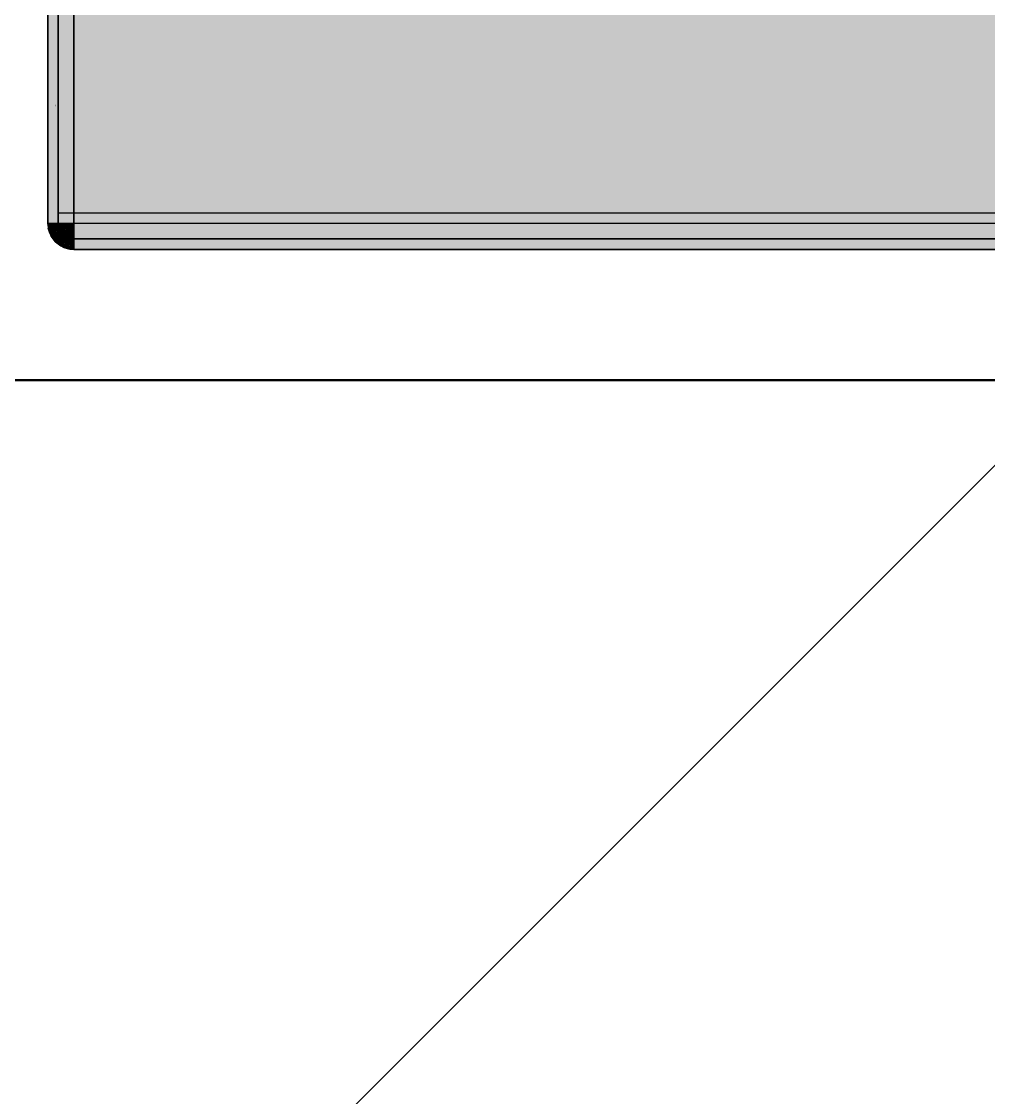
# Model space of a CAD drawing. Extents: x 0 to 756, y -25 to 420.
# Drawn here: x 324.379 to 328.075, y 293.791 to 297.904 of the extents above; entities that cross this region are included whole.
import ezdxf

# ---------------------------------------------------------------- set-up
doc = ezdxf.new("R2010")
doc.units = 0
doc.layers.get('0').update_dxf_attribs({"lineweight": 25})
for name, color, linetype, lineweight in [('0-Shading', 7, 'Continuous', 25), ('A_Innenwand', 7, 'Continuous', 25), ('WAND_HOLZ_NICHT_TRAGEND', 7, 'Continuous', 13)]:
    doc.layers.add(name, color=color, linetype=linetype, lineweight=lineweight)
doc.layers.add('L_Schalldaempfer', color=7, linetype='Continuous', lineweight=35, true_color=0xababab)

# ---------------------------------------------------------------- blocks, each defined once
blk = doc.blocks.new('Shading-A0T78ONBOY', base_point=(329.6628, 313.8124))
at = {"layer": '0-Shading', "color": 7, "true_color": 0xffffff}
for points in [[(324.5194, 297.0729), (324.6188, 313.693), (324.5194, 313.693)], [(324.5194, 297.0729), (329.6187, 297.0729), (324.6015, 310.8053)], [(329.6187, 297.0729), (324.6015, 310.8053), (329.6548, 310.8053)], [(324.5794, 297.1329), (329.6241, 297.1329), (329.1324, 310.738)], [(324.5794, 297.1329), (325.9962, 301.3666), (324.5794, 301.3666)], [(324.5194, 297.1729), (324.5385, 300.3409), (324.5194, 300.3409)], [(324.5194, 297.1729), (328.6844, 297.1729), (324.5352, 299.7942)], [(328.6844, 297.1729), (324.5352, 299.7942), (328.6913, 299.7942)], [(324.5794, 297.033), (328.6852, 299.4678), (324.5794, 299.4678)], [(324.5794, 297.033), (328.6788, 297.033), (328.6852, 299.4678)]]:
    blk.add_solid(points, dxfattribs=at)
at = {"layer": '0-Shading', "color": 254, "true_color": 0xe2e2e2}
for points in [[(324.5091, 297.5864), (324.5087, 297.5864), (324.5235, 313.3787)], [(324.5087, 297.5864), (324.5235, 313.3787), (324.5087, 313.3787)], [(324.5238, 297.0622), (324.5087, 297.0622), (324.5208, 300.3499)], [(324.5087, 297.0622), (324.5208, 300.3499), (324.5087, 300.3499)], [(324.5238, 297.0498), (324.5238, 300.3529), (324.5208, 300.3529)], [(324.5091, 297.5801), (324.5091, 297.5864), (324.5087, 297.5864)], [(324.5091, 297.5801), (324.5087, 297.5801), (324.5087, 297.5864)], [(324.5087, 297.1329), (324.5091, 297.5801), (324.5087, 297.5801)], [(324.5265, 297.1258), (324.5111, 297.1258), (324.5087, 297.1329)], [(324.5142, 297.1169), (324.5265, 297.1258), (324.5111, 297.1258)], [(324.5772, 297.0678), (324.5634, 297.0678), (324.5723, 297.0801)], [(324.5238, 297.0498), (324.5238, 297.0622), (324.5087, 297.0622)], [(324.5794, 297.0622), (324.5772, 297.0678), (324.5634, 297.0678)]]:
    blk.add_solid(points, dxfattribs=at)
at = {"layer": '0-Shading', "color": 254, "true_color": 0xe4e4e4}
for points in [[(324.5292, 297.5801), (324.5091, 297.5801), (324.524, 313.3743)], [(324.5091, 297.5801), (324.524, 313.3743), (324.5235, 313.3743)], [(324.5088, 297.2882), (324.5293, 297.2882), (324.5091, 297.5801)], [(324.5293, 297.2882), (324.5292, 297.5801), (324.5091, 297.5801)], [(324.5087, 297.1329), (324.5294, 297.1329), (324.5088, 297.2882)], [(324.5294, 297.1329), (324.5088, 297.2882), (324.5293, 297.2882)], [(324.5265, 297.1258), (324.5294, 297.1329), (324.5087, 297.1329)], [(328.6863, 297.1199), (328.686, 297.123), (324.5194, 297.123)], [(324.5194, 297.1199), (328.6863, 297.1199), (324.5194, 297.123)], [(324.5194, 297.1022), (328.6881, 297.1022), (324.5194, 297.1199)], [(328.6881, 297.1022), (324.5194, 297.1199), (328.6863, 297.1199)], [(324.5794, 297.0801), (324.5723, 297.0801), (324.5794, 297.0829)], [(324.5794, 297.0622), (324.5794, 297.0801), (324.5723, 297.0801)], [(324.7357, 297.0828), (324.7341, 297.0829), (324.5794, 297.0829)], [(324.5794, 297.0828), (324.7357, 297.0828), (324.5794, 297.0829)], [(324.5794, 297.0622), (325.0329, 297.0622), (324.5794, 297.0828)], [(325.0329, 297.0622), (324.5794, 297.0828), (324.7357, 297.0828)], [(324.7357, 297.0828), (329.6222, 297.0829), (324.7341, 297.0829)], [(329.6222, 297.0828), (324.7357, 297.0828), (329.6222, 297.0829)], [(329.6218, 297.0793), (329.6222, 297.0828), (324.7357, 297.0828)], [(324.7872, 297.0793), (329.6218, 297.0793), (324.7357, 297.0828)], [(325.0329, 297.0622), (329.6201, 297.0622), (324.7872, 297.0793)], [(329.6201, 297.0622), (324.7872, 297.0793), (329.6218, 297.0793)]]:
    blk.add_solid(points, dxfattribs=at)
at = {"layer": '0-Shading', "color": 7, "true_color": 0xefefef}
for points in [[(324.5293, 297.2882), (324.5407, 313.2339), (324.524, 313.2339)], [(324.5295, 297.2882), (324.5293, 297.2882), (324.5407, 313.2339)], [(324.5411, 297.0498), (324.5238, 297.0498), (324.5377, 300.3537)], [(324.5238, 297.0498), (324.5377, 300.3537), (324.5238, 300.3537)], [(324.5411, 297.0406), (324.5411, 300.3553), (324.5377, 300.3553)], [(324.5295, 297.2867), (324.5295, 297.2882), (324.5293, 297.2882)], [(324.5295, 297.2867), (324.5293, 297.2867), (324.5293, 297.2882)], [(324.5294, 297.1329), (324.5295, 297.2867), (324.5293, 297.2867)], [(324.5411, 297.0406), (324.5411, 297.0498), (324.5238, 297.0498)]]:
    blk.add_solid(points, dxfattribs=at)
at = {"layer": '0-Shading', "color": 7, "true_color": 0xf5f5f5}
for points in [[(324.5534, 297.2867), (324.5295, 297.2867), (324.5415, 313.2274)], [(324.5295, 297.2867), (324.5415, 313.2274), (324.5407, 313.2274)], [(324.5294, 297.1329), (324.5535, 297.1329), (324.5295, 297.2867)], [(324.5535, 297.1329), (324.5534, 297.2867), (324.5295, 297.2867)], [(324.5194, 297.1435), (328.685, 297.1435), (324.5194, 297.1471)], [(328.685, 297.1435), (328.6848, 297.1471), (324.5194, 297.1471)], [(324.5194, 297.123), (328.686, 297.123), (324.5194, 297.1435)], [(328.686, 297.123), (324.5194, 297.1435), (328.685, 297.1435)], [(324.5483, 297.1226), (324.5535, 297.1329), (324.5294, 297.1329)], [(324.5794, 297.1019), (324.5691, 297.1019), (324.5794, 297.1071)], [(324.5794, 297.0829), (324.5794, 297.1019), (324.5691, 297.1019)], [(324.607, 297.1028), (329.6234, 297.1028), (324.5794, 297.1071)], [(329.6234, 297.1028), (329.6236, 297.1071), (324.5794, 297.1071)], [(324.5794, 297.0829), (324.7341, 297.0829), (324.5794, 297.1071)], [(324.7341, 297.0829), (329.6222, 297.0829), (324.607, 297.1028)], [(329.6222, 297.0829), (324.607, 297.1028), (329.6234, 297.1028)]]:
    blk.add_solid(points, dxfattribs=at)
at = {"layer": '0-Shading', "color": 7, "true_color": 0xf9f9f9}
for points in [[(324.5535, 297.1329), (324.5596, 313.0776), (324.5416, 313.0776)], [(324.5599, 297.0406), (324.5411, 297.0406), (324.5562, 300.3558)], [(324.5411, 297.0406), (324.5562, 300.3558), (324.5411, 300.3558)], [(324.5599, 297.0349), (324.5599, 300.3559), (324.5562, 300.3559)], [(324.5599, 297.0349), (324.5599, 297.0406), (324.5411, 297.0406)]]:
    blk.add_solid(points, dxfattribs=at)
at = {"layer": '0-Shading', "color": 7, "true_color": 0xfdfdfd}
for points in [[(324.5535, 297.1329), (324.5794, 297.1329), (324.5596, 313.0689)], [(324.5794, 297.1329), (324.5596, 313.0689), (324.5607, 313.0689)], [(324.5696, 297.0349), (324.5599, 297.0349), (324.5677, 300.3555)], [(324.5599, 297.0349), (324.5677, 300.3555), (324.5599, 300.3555)], [(324.5194, 297.1691), (328.6845, 297.1691), (324.5194, 297.1729)], [(328.6845, 297.1691), (328.6844, 297.1729), (324.5194, 297.1729)], [(324.5194, 297.1471), (328.6848, 297.1471), (324.5194, 297.1691)], [(328.6848, 297.1471), (324.5194, 297.1691), (328.6845, 297.1691)], [(324.5707, 297.1242), (324.5794, 297.1329), (324.5535, 297.1329)], [(324.5794, 297.1242), (324.5707, 297.1242), (324.5794, 297.1329)], [(324.5794, 297.1071), (324.5794, 297.1242), (324.5707, 297.1242)], [(329.624, 297.1283), (329.6241, 297.1329), (324.5794, 297.1329)], [(324.5794, 297.1283), (329.624, 297.1283), (324.5794, 297.1329)], [(324.5794, 297.1071), (329.6236, 297.1071), (324.5794, 297.1283)], [(329.6236, 297.1071), (324.5794, 297.1283), (329.624, 297.1283)], [(324.5696, 297.0334), (324.5696, 297.0349), (324.5599, 297.0349)]]:
    blk.add_solid(points, dxfattribs=at)
at = {"layer": '0-Shading', "color": 7, "true_color": 0xfefefe}
for points in [[(324.5794, 297.1329), (324.5794, 312.9156), (324.5609, 312.9156)], [(324.5696, 297.0334), (324.5715, 300.3552), (324.5677, 300.3552)], [(324.5794, 297.0334), (324.5696, 297.0334), (324.5794, 300.3543)], [(324.5696, 297.0334), (324.5794, 300.3543), (324.5715, 300.3543)], [(324.5794, 297.033), (324.5794, 297.0334), (324.5696, 297.0334)]]:
    blk.add_solid(points, dxfattribs=at)
at = {"layer": '0-Shading', "color": 254, "true_color": 0xd0d0d0}
for points in [[(324.5087, 297.5949), (324.5083, 297.5949), (324.4999, 308.9247)], [(324.5087, 297.5864), (324.5087, 308.9247), (324.4999, 308.9247)], [(324.4999, 297.0774), (324.4962, 297.0774), (324.4999, 300.3444)], [(324.4962, 297.0774), (324.4999, 300.3444), (324.4962, 300.3444)], [(324.5087, 297.0729), (324.4999, 297.0729), (324.5063, 300.346)], [(324.4999, 297.0729), (324.5063, 300.346), (324.4999, 300.346)], [(324.5087, 297.0622), (324.5087, 300.3488), (324.5063, 300.3488)], [(324.5087, 297.5864), (324.5087, 297.5949), (324.5083, 297.5949)], [(324.5087, 297.5864), (324.5083, 297.5864), (324.5083, 297.5949)], [(324.5087, 297.1329), (324.5087, 297.5864), (324.5083, 297.5864)], [(324.4999, 297.0729), (324.4999, 297.0774), (324.4962, 297.0774)], [(324.5087, 297.0622), (324.5087, 297.0729), (324.4999, 297.0729)]]:
    blk.add_solid(points, dxfattribs=at)
at = {"layer": '0-Shading', "color": 254, "true_color": 0xcdcdcd}
for points in [[(324.5082, 297.8049), (324.5004, 297.8049), (324.4999, 308.9247)], [(324.4928, 297.1329), (324.5005, 297.1329), (324.493, 298.2222)], [(324.5005, 297.1329), (324.493, 298.2222), (324.5004, 298.2222)], [(324.5083, 297.5949), (324.5082, 297.8049), (324.5004, 297.8049)], [(324.5004, 297.5949), (324.5083, 297.5949), (324.5004, 297.8049)], [(324.5005, 297.1329), (324.5087, 297.1329), (324.5004, 297.5949)], [(324.5087, 297.1329), (324.5004, 297.5949), (324.5083, 297.5949)], [(328.6885, 297.0999), (328.6881, 297.1022), (324.5194, 297.1022)], [(324.5194, 297.0999), (328.6885, 297.0999), (324.5194, 297.1022)], [(324.5194, 297.0863), (328.6908, 297.0863), (324.5194, 297.0999)], [(328.6908, 297.0863), (324.5194, 297.0999), (328.6885, 297.0999)], [(325.0398, 297.062), (325.0329, 297.0622), (324.5794, 297.0622)], [(324.5846, 297.062), (325.0398, 297.062), (324.5794, 297.0622)], [(324.5794, 297.054), (324.7545, 297.054), (324.5794, 297.0622)], [(324.5794, 297.0464), (329.6173, 297.0464), (324.5794, 297.054)], [(329.6173, 297.0464), (324.5794, 297.054), (329.6187, 297.054)], [(324.7545, 297.054), (325.2514, 297.054), (324.5846, 297.062)], [(325.2514, 297.054), (324.5846, 297.062), (325.0398, 297.062)], [(325.0398, 297.062), (329.6201, 297.0622), (325.0329, 297.0622)], [(329.62, 297.062), (325.0398, 297.062), (329.6201, 297.0622)], [(329.6196, 297.0594), (329.62, 297.062), (325.0398, 297.062)], [(325.1087, 297.0594), (329.6196, 297.0594), (325.0398, 297.062)], [(325.2514, 297.054), (329.6187, 297.054), (325.1087, 297.0594)], [(329.6187, 297.054), (325.1087, 297.0594), (329.6196, 297.0594)]]:
    blk.add_solid(points, dxfattribs=at)
at = {"layer": '0-Shading', "color": 252, "true_color": 0x8b8b8b}
for points in [[(324.4813, 297.1329), (324.4794, 297.1329), (324.481, 300.3214)], [(324.4794, 297.1329), (324.481, 300.3214), (324.4795, 300.3214)], [(324.4813, 297.1134), (324.4813, 297.1329), (324.4794, 297.1329)], [(324.4942, 297.0829), (324.4928, 297.0829), (324.4901, 297.0894)], [(324.4987, 297.0756), (324.4942, 297.0829), (324.4928, 297.0829)], [(324.5316, 297.0464), (324.5294, 297.0464), (324.522, 297.0523)], [(324.5359, 297.0437), (324.5316, 297.0464), (324.5294, 297.0464)]]:
    blk.add_solid(points, dxfattribs=at)
at = {"layer": '0-Shading', "color": 252, "true_color": 0x858585}
for points in [[(324.4794, 297.1329), (324.4795, 300.3206), (324.4794, 300.3206)], [(324.4794, 297.6039), (324.4794, 297.6039), (324.4794, 298.2172)], [(324.4794, 297.6039), (324.4794, 298.2172), (324.4794, 298.2172)], [(324.4794, 297.6002), (324.4794, 297.6039), (324.4794, 297.6039)]]:
    blk.add_solid(points, dxfattribs=at)
at = {"layer": '0-Shading', "color": 252, "true_color": 0x929292}
for points in [[(324.4813, 297.1134), (324.4813, 300.3286), (324.481, 300.3286)], [(324.4828, 297.2947), (324.4827, 298.2196), (324.4826, 298.2196)], [(324.4828, 297.2936), (324.4828, 297.2936), (324.4828, 297.2947)], [(324.4828, 297.2925), (324.4828, 297.2936), (324.4828, 297.2936)]]:
    blk.add_solid(points, dxfattribs=at)
at = {"layer": '0-Shading', "color": 253, "true_color": 0xa4a4a4}
for points in [[(324.487, 297.1134), (324.4813, 297.1134), (324.4859, 300.3294)], [(324.4813, 297.1134), (324.4859, 300.3294), (324.4813, 300.3294)], [(324.487, 297.0947), (324.487, 300.3359), (324.4859, 300.3359)], [(324.4828, 297.2925), (324.4831, 298.2197), (324.4827, 298.2197)], [(324.4828, 297.2925), (324.4828, 297.2925), (324.4831, 298.2197)], [(324.4828, 297.291), (324.4828, 297.2925), (324.4828, 297.2925)], [(324.4828, 297.291), (324.4828, 297.291), (324.4828, 297.2925)], [(324.4828, 297.1329), (324.4828, 297.291), (324.4828, 297.291)], [(324.487, 297.0947), (324.487, 297.1134), (324.4813, 297.1134)], [(324.5794, 297.0363), (324.567, 297.0363), (324.5568, 297.0388)], [(324.573, 297.0349), (324.5794, 297.0363), (324.567, 297.0363)]]:
    blk.add_solid(points, dxfattribs=at)
at = {"layer": '0-Shading', "color": 9, "true_color": 0xbbbbbb}
for points in [[(324.4962, 297.0947), (324.487, 297.0947), (324.4944, 300.3375)], [(324.487, 297.0947), (324.4944, 300.3375), (324.487, 300.3375)], [(324.4962, 297.0774), (324.4962, 300.343), (324.4944, 300.343)], [(324.4928, 297.1329), (324.493, 298.222), (324.4924, 298.222)], [(324.4962, 297.0774), (324.4962, 297.0947), (324.487, 297.0947)]]:
    blk.add_solid(points, dxfattribs=at)
at = {"layer": '0-Shading', "color": 252, "true_color": 0x909090}
for points in [[(324.4827, 297.6002), (324.4794, 297.6002), (324.4826, 298.2173)], [(324.4794, 297.6002), (324.4826, 298.2173), (324.4794, 298.2173)], [(324.4828, 297.2936), (324.4827, 297.6002), (324.4794, 297.6002)], [(324.4818, 297.3764), (324.4794, 297.3764), (324.4794, 297.6002)], [(324.482, 297.366), (324.4818, 297.3764), (324.4794, 297.3764)], [(324.482, 297.366), (324.4794, 297.366), (324.4794, 297.3764)], [(324.4794, 297.1329), (324.482, 297.366), (324.4794, 297.366)], [(324.4812, 297.2936), (324.4828, 297.2936), (324.482, 297.366)], [(324.4794, 297.1329), (324.4828, 297.1329), (324.4812, 297.2936)], [(324.4828, 297.1329), (324.4812, 297.2936), (324.4828, 297.2936)], [(324.4814, 297.1266), (324.4828, 297.1329), (324.4794, 297.1329)], [(324.4822, 297.1192), (324.4803, 297.1192), (324.4814, 297.1266)], [(324.4839, 297.1041), (324.4822, 297.1192), (324.4803, 297.1192)], [(324.4852, 297.1104), (324.4832, 297.1104), (324.4814, 297.1266)], [(324.4839, 297.1041), (324.4852, 297.1104), (324.4832, 297.1104)], [(324.5194, 297.0759), (328.6944, 297.0759), (324.5194, 297.0764)], [(328.6944, 297.0759), (328.6939, 297.0764), (324.5194, 297.0764)], [(324.5194, 297.0729), (328.6973, 297.0729), (324.5194, 297.0759)], [(328.6973, 297.0729), (324.5194, 297.0759), (328.6944, 297.0759)], [(324.5592, 297.0375), (324.5506, 297.0375), (324.5568, 297.0388)], [(324.5656, 297.0339), (324.5592, 297.0375), (324.5506, 297.0375)], [(324.573, 297.0349), (324.5638, 297.0349), (324.5568, 297.0388)], [(324.5656, 297.0339), (324.573, 297.0349), (324.5638, 297.0349)], [(324.5794, 297.0349), (324.573, 297.0349), (324.5794, 297.0363)], [(324.5794, 297.033), (324.5794, 297.0349), (324.573, 297.0349)], [(324.5794, 297.033), (325.0504, 297.033), (324.5794, 297.0363)], [(325.0504, 297.033), (324.5794, 297.0363), (324.7401, 297.0363)], [(329.6135, 297.0357), (329.6141, 297.0363), (324.7401, 297.0363)], [(324.796, 297.0357), (329.6135, 297.0357), (324.7401, 297.0363)], [(325.0504, 297.033), (329.6107, 297.033), (324.796, 297.0357)], [(329.6107, 297.033), (324.796, 297.0357), (329.6135, 297.0357)]]:
    blk.add_solid(points, dxfattribs=at)
at = {"layer": '0-Shading', "color": 253, "true_color": 0xb0b0b0}
for points in [[(324.4927, 297.291), (324.4828, 297.291), (324.4924, 298.2198)], [(324.4828, 297.291), (324.4924, 298.2198), (324.4831, 298.2198)], [(324.4928, 297.1329), (324.4927, 297.291), (324.4828, 297.291)], [(324.4892, 297.1899), (324.4828, 297.1899), (324.4828, 297.291)], [(324.4828, 297.1329), (324.4892, 297.1899), (324.4828, 297.1899)], [(324.4828, 297.1329), (324.4928, 297.1329), (324.4892, 297.1899)], [(324.4897, 297.1174), (324.4928, 297.1329), (324.4828, 297.1329)], [(328.6912, 297.0849), (328.6908, 297.0863), (324.5194, 297.0863)], [(324.5194, 297.0849), (328.6912, 297.0849), (324.5194, 297.0863)], [(324.5194, 297.0822), (328.6921, 297.0822), (324.5194, 297.0849)], [(328.6921, 297.0822), (324.5194, 297.0849), (328.6912, 297.0849)], [(324.5194, 297.0764), (328.6939, 297.0764), (324.5194, 297.0822)], [(328.6939, 297.0764), (324.5194, 297.0822), (328.6921, 297.0822)], [(324.5794, 297.0432), (324.5638, 297.0432), (324.5794, 297.0464)], [(324.5794, 297.0363), (324.5794, 297.0432), (324.5638, 297.0432)], [(324.608, 297.0446), (329.6167, 297.0446), (324.5794, 297.0464)], [(329.6167, 297.0446), (329.6173, 297.0464), (324.5794, 297.0464)], [(324.6364, 297.0428), (324.5794, 297.0428), (324.5794, 297.0464)], [(324.5794, 297.0363), (324.7384, 297.0363), (324.6364, 297.0428)], [(324.5794, 297.0363), (324.6364, 297.0428), (324.5794, 297.0428)], [(324.7384, 297.0363), (329.6141, 297.0363), (324.608, 297.0446)], [(329.6141, 297.0363), (324.608, 297.0446), (329.6167, 297.0446)]]:
    blk.add_solid(points, dxfattribs=at)
at = {"layer": '0-Shading', "color": 252, "true_color": 0x8a8a8a}
for points in [[(324.4814, 297.1266), (324.4798, 297.1266), (324.4794, 297.1329)], [(324.4803, 297.1192), (324.4814, 297.1266), (324.4798, 297.1266)], [(324.5763, 297.0339), (324.5656, 297.0339), (324.573, 297.0349)], [(324.5794, 297.033), (324.5763, 297.0339), (324.5656, 297.0339)]]:
    blk.add_solid(points, dxfattribs=at)
at = {"layer": '0-Shading', "color": 253, "true_color": 0xb5b5b5}
for points in [[(324.4812, 297.1192), (324.4803, 297.1192), (324.4794, 297.1329)], [(324.4828, 297.1071), (324.4812, 297.1192), (324.4803, 297.1192)], [(324.5722, 297.0339), (324.5656, 297.0339), (324.5535, 297.0363)], [(324.5794, 297.033), (324.5722, 297.0339), (324.5656, 297.0339)]]:
    blk.add_solid(points, dxfattribs=at)
at = {"layer": '0-Shading', "color": 252, "true_color": 0x878787}
for points in [[(324.4832, 297.1071), (324.4828, 297.1071), (324.4803, 297.1192)], [(324.4839, 297.1041), (324.4832, 297.1071), (324.4828, 297.1071)], [(324.5553, 297.0363), (324.5535, 297.0363), (324.5506, 297.0375)], [(324.5656, 297.0339), (324.5553, 297.0363), (324.5535, 297.0363)]]:
    blk.add_solid(points, dxfattribs=at)
at = {"layer": '0-Shading', "color": 253, "true_color": 0xa5a5a5}
for points in [[(324.4856, 297.1266), (324.4814, 297.1266), (324.4828, 297.1329)], [(324.4897, 297.1174), (324.4856, 297.1266), (324.4814, 297.1266)]]:
    blk.add_solid(points, dxfattribs=at)
at = {"layer": '0-Shading', "color": 253, "true_color": 0xa6a6a6}
for points in [[(324.4897, 297.1174), (324.4835, 297.1174), (324.4814, 297.1266)], [(324.4852, 297.1104), (324.4897, 297.1174), (324.4835, 297.1174)], [(324.574, 297.0388), (324.5568, 297.0388), (324.5638, 297.0432)], [(324.5794, 297.0363), (324.574, 297.0388), (324.5568, 297.0388)]]:
    blk.add_solid(points, dxfattribs=at)
at = {"layer": '0-Shading', "color": 253, "true_color": 0xadadad}
for points in [[(324.4904, 297.1104), (324.4852, 297.1104), (324.4897, 297.1174)], [(324.4966, 297.101), (324.4913, 297.101), (324.4897, 297.1174)], [(324.4919, 297.0946), (324.4904, 297.1104), (324.4852, 297.1104)], [(324.4919, 297.0946), (324.4966, 297.101), (324.4913, 297.101)], [(324.5513, 297.0454), (324.541, 297.0454), (324.5475, 297.0501)], [(324.5568, 297.0388), (324.5513, 297.0454), (324.541, 297.0454)], [(324.5638, 297.0432), (324.5531, 297.0432), (324.5475, 297.0501)], [(324.5568, 297.0388), (324.5638, 297.0432), (324.5531, 297.0432)]]:
    blk.add_solid(points, dxfattribs=at)
at = {"layer": '0-Shading', "color": 9, "true_color": 0xc1c1c1}
for points in [[(324.497, 297.1174), (324.4897, 297.1174), (324.4972, 297.1249)], [(324.4966, 297.101), (324.497, 297.1174), (324.4897, 297.1174)], [(324.5035, 297.108), (324.4968, 297.108), (324.5024, 297.1125)], [(324.4968, 297.108), (324.5024, 297.1125), (324.4969, 297.1125)], [(324.5024, 297.1125), (324.4969, 297.1125), (324.4972, 297.1249)], [(324.5041, 297.1086), (324.5034, 297.1086), (324.5024, 297.1125)], [(324.4966, 297.101), (324.5035, 297.108), (324.4968, 297.108)], [(324.5035, 297.108), (324.5041, 297.1086), (324.5034, 297.1086)], [(324.5596, 297.0501), (324.5475, 297.0501), (324.5555, 297.0569)], [(324.5475, 297.0501), (324.5555, 297.0569), (324.5542, 297.0569)], [(324.5638, 297.0432), (324.5596, 297.0501), (324.5475, 297.0501)], [(324.5555, 297.0569), (324.5542, 297.0569), (324.5544, 297.0571)], [(324.5554, 297.0571), (324.5544, 297.0571), (324.555, 297.0577)], [(324.5555, 297.0569), (324.5554, 297.0571), (324.5544, 297.0571)], [(324.5569, 297.0569), (324.5555, 297.0569), (324.555, 297.0577)], [(324.5589, 297.056), (324.5569, 297.0569), (324.5555, 297.0569)], [(324.5589, 297.056), (324.556, 297.056), (324.5555, 297.0569)], [(324.5592, 297.0508), (324.5589, 297.056), (324.556, 297.056)], [(324.5714, 297.0508), (324.5592, 297.0508), (324.5589, 297.056)], [(324.5638, 297.0432), (324.5714, 297.0508), (324.5592, 297.0508)]]:
    blk.add_solid(points, dxfattribs=at)
at = {"layer": '0-Shading', "color": 9, "true_color": 0xbdbdbd}
for points in [[(324.4897, 297.1174), (324.4972, 297.1249), (324.4912, 297.1249)], [(324.4972, 297.1249), (324.4912, 297.1249), (324.4928, 297.1329)], [(324.5638, 297.0432), (324.5794, 297.0464), (324.5669, 297.0464)], [(324.5794, 297.0464), (324.5669, 297.0464), (324.5714, 297.0508)]]:
    blk.add_solid(points, dxfattribs=at)
at = {"layer": '0-Shading', "color": 254, "true_color": 0xcccccc}
for points in [[(324.5003, 297.1328), (324.4929, 297.1328), (324.4928, 297.1329)], [(324.496, 297.127), (324.5003, 297.1328), (324.4929, 297.1328)], [(324.5, 297.127), (324.496, 297.127), (324.5003, 297.1328)], [(324.4972, 297.1249), (324.5, 297.127), (324.496, 297.127)], [(324.5, 297.127), (324.5075, 297.1327), (324.5003, 297.1327)], [(324.5075, 297.1327), (324.5003, 297.1327), (324.5003, 297.1328)], [(324.5793, 297.0508), (324.5714, 297.0508), (324.5793, 297.0536)], [(324.5714, 297.0508), (324.5793, 297.0536), (324.5735, 297.0536)], [(324.5794, 297.0464), (324.5793, 297.0508), (324.5714, 297.0508)], [(324.5735, 297.0536), (324.5793, 297.0539), (324.5737, 297.0539)], [(324.5793, 297.0536), (324.5735, 297.0536), (324.5793, 297.0539)], [(324.5793, 297.0539), (324.5737, 297.0539), (324.5792, 297.0611)]]:
    blk.add_solid(points, dxfattribs=at)
at = {"layer": '0-Shading', "color": 254, "true_color": 0xd3d3d3}
for points in [[(324.5004, 297.1249), (324.4972, 297.1249), (324.5, 297.127)], [(324.5024, 297.1125), (324.5004, 297.1249), (324.4972, 297.1249)], [(324.5067, 297.127), (324.5, 297.127), (324.5075, 297.1327)], [(324.5024, 297.1125), (324.5067, 297.127), (324.5, 297.127)], [(324.5047, 297.1125), (324.5024, 297.1125), (324.5067, 297.127)], [(324.5041, 297.1086), (324.5047, 297.1125), (324.5024, 297.1125)], [(324.5041, 297.1086), (324.5142, 297.1169), (324.5053, 297.1169)], [(324.5142, 297.1169), (324.5053, 297.1169), (324.5075, 297.1327)], [(324.5681, 297.0577), (324.555, 297.0577), (324.5634, 297.0678)], [(324.5589, 297.056), (324.5681, 297.0577), (324.555, 297.0577)], [(324.5689, 297.056), (324.5589, 297.056), (324.5681, 297.0577)], [(324.5697, 297.0542), (324.5689, 297.056), (324.5589, 297.056)], [(324.5697, 297.0542), (324.5631, 297.0542), (324.5589, 297.056)], [(324.5714, 297.0508), (324.5697, 297.0542), (324.5631, 297.0542)], [(324.5792, 297.0611), (324.5665, 297.0611), (324.5634, 297.0678)], [(324.5697, 297.0542), (324.5792, 297.0611), (324.5665, 297.0611)], [(324.574, 297.0542), (324.5697, 297.0542), (324.5792, 297.0611)], [(324.5735, 297.0536), (324.574, 297.0542), (324.5697, 297.0542)], [(324.5735, 297.0536), (324.57, 297.0536), (324.5697, 297.0542)], [(324.5714, 297.0508), (324.5735, 297.0536), (324.57, 297.0536)]]:
    blk.add_solid(points, dxfattribs=at)
at = {"layer": '0-Shading', "color": 254, "true_color": 0xd8d8d8}
for points in [[(324.514, 297.1086), (324.5041, 297.1086), (324.5142, 297.1169)], [(324.5235, 297.102), (324.5139, 297.102), (324.5142, 297.1169)], [(324.5137, 297.0931), (324.514, 297.1086), (324.5041, 297.1086)], [(324.5137, 297.0931), (324.5235, 297.102), (324.5139, 297.102)], [(324.5518, 297.0673), (324.5396, 297.0673), (324.5485, 297.077)], [(324.5634, 297.0678), (324.5516, 297.0678), (324.5485, 297.077)], [(324.555, 297.0577), (324.5518, 297.0673), (324.5396, 297.0673)], [(324.555, 297.0577), (324.5634, 297.0678), (324.5516, 297.0678)]]:
    blk.add_solid(points, dxfattribs=at)
at = {"layer": '0-Shading', "color": 254, "true_color": 0xd9d9d9}
for points in [[(324.5088, 297.1327), (324.5075, 297.1327), (324.5087, 297.1329)], [(324.5142, 297.1169), (324.5088, 297.1327), (324.5075, 297.1327)], [(324.5794, 297.0622), (324.5765, 297.0622), (324.5634, 297.0678)], [(324.5792, 297.0611), (324.5794, 297.0622), (324.5765, 297.0622)]]:
    blk.add_solid(points, dxfattribs=at)
at = {"layer": '0-Shading', "color": 254, "true_color": 0xe7e7e7}
for points in [[(324.5254, 297.1169), (324.5142, 297.1169), (324.5265, 297.1258)], [(324.5235, 297.102), (324.5254, 297.1169), (324.5142, 297.1169)], [(324.5235, 297.102), (324.5352, 297.112), (324.5248, 297.112)], [(324.5352, 297.112), (324.5248, 297.112), (324.5265, 297.1258)], [(324.5612, 297.077), (324.5485, 297.077), (324.5584, 297.0887)], [(324.5634, 297.0678), (324.5612, 297.077), (324.5485, 297.077)], [(324.5723, 297.0801), (324.5605, 297.0801), (324.5584, 297.0887)], [(324.5634, 297.0678), (324.5723, 297.0801), (324.5605, 297.0801)]]:
    blk.add_solid(points, dxfattribs=at)
at = {"layer": '0-Shading', "color": 254, "true_color": 0xe9e9e9}
for points in [[(324.5351, 297.102), (324.5235, 297.102), (324.5352, 297.112)], [(324.5459, 297.0995), (324.5351, 297.0995), (324.5352, 297.112)], [(324.535, 297.0886), (324.5351, 297.102), (324.5235, 297.102)], [(324.5472, 297.0886), (324.535, 297.0886), (324.5459, 297.0995)], [(324.535, 297.0886), (324.5459, 297.0995), (324.5351, 297.0995)], [(324.5485, 297.077), (324.5472, 297.0886), (324.535, 297.0886)], [(324.5584, 297.0887), (324.5471, 297.0887), (324.5459, 297.0995)], [(324.5485, 297.077), (324.5584, 297.0887), (324.5471, 297.0887)]]:
    blk.add_solid(points, dxfattribs=at)
at = {"layer": '0-Shading', "color": 7, "true_color": 0xf2f2f2}
for points in [[(324.5425, 297.1258), (324.5265, 297.1258), (324.5294, 297.1329)], [(324.5483, 297.1226), (324.5425, 297.1258), (324.5265, 297.1258)], [(324.5483, 297.1226), (324.5285, 297.1226), (324.5265, 297.1258)], [(324.5352, 297.112), (324.5483, 297.1226), (324.5285, 297.1226)], [(324.571, 297.0887), (324.5584, 297.0887), (324.5691, 297.1019)], [(324.5723, 297.0801), (324.571, 297.0887), (324.5584, 297.0887)], [(324.5794, 297.0829), (324.5718, 297.0829), (324.5691, 297.1019)], [(324.5723, 297.0801), (324.5794, 297.0829), (324.5718, 297.0829)]]:
    blk.add_solid(points, dxfattribs=at)
at = {"layer": '0-Shading', "color": 7, "true_color": 0xf4f4f4}
for points in [[(324.5472, 297.112), (324.5352, 297.112), (324.5483, 297.1226)], [(324.5459, 297.0995), (324.5472, 297.112), (324.5352, 297.112)], [(324.5582, 297.0995), (324.5459, 297.0995), (324.5579, 297.1115)], [(324.5459, 297.0995), (324.5579, 297.1115), (324.5472, 297.1115)], [(324.5579, 297.1115), (324.5472, 297.1115), (324.5483, 297.1226)], [(324.5691, 297.1019), (324.5581, 297.1019), (324.5579, 297.1115)], [(324.5584, 297.0887), (324.5582, 297.0995), (324.5459, 297.0995)], [(324.5584, 297.0887), (324.5691, 297.1019), (324.5581, 297.1019)]]:
    blk.add_solid(points, dxfattribs=at)
at = {"layer": '0-Shading', "color": 7, "true_color": 0xfbfbfb}
for points in [[(324.5483, 297.1226), (324.5707, 297.1242), (324.5491, 297.1242)], [(324.5691, 297.1226), (324.5483, 297.1226), (324.5707, 297.1242)], [(324.5579, 297.1115), (324.5691, 297.1226), (324.5483, 297.1226)], [(324.5707, 297.1242), (324.5491, 297.1242), (324.5535, 297.1329)], [(324.5698, 297.1115), (324.5579, 297.1115), (324.5707, 297.1242)], [(324.5691, 297.1019), (324.5698, 297.1115), (324.5579, 297.1115)], [(324.5794, 297.1071), (324.5694, 297.1071), (324.5707, 297.1242)], [(324.5691, 297.1019), (324.5794, 297.1071), (324.5694, 297.1071)]]:
    blk.add_solid(points, dxfattribs=at)
at = {"layer": '0-Shading', "color": 8, "true_color": 0x808080}
for points in [[(324.484, 297.1041), (324.4839, 297.1041), (324.4828, 297.1071)], [(324.4928, 297.0829), (324.484, 297.1041), (324.4839, 297.1041)], [(324.4901, 297.0894), (324.4901, 297.0894), (324.4839, 297.1041)], [(324.4928, 297.0829), (324.4901, 297.0894), (324.4901, 297.0894)], [(324.5359, 297.0437), (324.5357, 297.0437), (324.5294, 297.0464)], [(324.5508, 297.0375), (324.5506, 297.0375), (324.5294, 297.0464)], [(324.5506, 297.0375), (324.5359, 297.0437), (324.5357, 297.0437)], [(324.5535, 297.0363), (324.5508, 297.0375), (324.5506, 297.0375)]]:
    blk.add_solid(points, dxfattribs=at)
at = {"layer": '0-Shading', "color": 252, "true_color": 0x979797}
for points in [[(324.4867, 297.1041), (324.4839, 297.1041), (324.4852, 297.1104)], [(324.4901, 297.0894), (324.4867, 297.1041), (324.4839, 297.1041)], [(324.4919, 297.0946), (324.4889, 297.0946), (324.4852, 297.1104)], [(324.4901, 297.0894), (324.4919, 297.0946), (324.4889, 297.0946)], [(324.5431, 297.0437), (324.5359, 297.0437), (324.541, 297.0454)], [(324.5506, 297.0375), (324.5431, 297.0437), (324.5359, 297.0437)], [(324.5568, 297.0388), (324.549, 297.0388), (324.541, 297.0454)], [(324.5506, 297.0375), (324.5568, 297.0388), (324.549, 297.0388)]]:
    blk.add_solid(points, dxfattribs=at)
at = {"layer": '0-Shading', "color": 253, "true_color": 0x9c9c9c}
for points in [[(324.4937, 297.0894), (324.4901, 297.0894), (324.4919, 297.0946)], [(324.4987, 297.0756), (324.4937, 297.0894), (324.4901, 297.0894)], [(324.5011, 297.0797), (324.4973, 297.0797), (324.4919, 297.0946)], [(324.4987, 297.0756), (324.5011, 297.0797), (324.4973, 297.0797)], [(324.5282, 297.0523), (324.522, 297.0523), (324.5261, 297.0547)], [(324.5359, 297.0437), (324.5282, 297.0523), (324.522, 297.0523)], [(324.541, 297.0454), (324.5343, 297.0454), (324.5261, 297.0547)], [(324.5359, 297.0437), (324.541, 297.0454), (324.5343, 297.0454)]]:
    blk.add_solid(points, dxfattribs=at)
at = {"layer": '0-Shading', "color": 253, "true_color": 0xb2b2b2}
for points in [[(324.498, 297.0946), (324.4919, 297.0946), (324.4966, 297.101)], [(324.5011, 297.0797), (324.498, 297.0946), (324.4919, 297.0946)], [(324.5062, 297.0856), (324.4999, 297.0856), (324.4966, 297.101)], [(324.5011, 297.0797), (324.5062, 297.0856), (324.4999, 297.0856)], [(324.5352, 297.0547), (324.5261, 297.0547), (324.532, 297.0597)], [(324.541, 297.0454), (324.5352, 297.0547), (324.5261, 297.0547)], [(324.5475, 297.0501), (324.5381, 297.0501), (324.532, 297.0597)], [(324.541, 297.0454), (324.5475, 297.0501), (324.5381, 297.0501)]]:
    blk.add_solid(points, dxfattribs=at)
at = {"layer": '0-Shading', "color": 8, "true_color": 0x818181}
for points in [[(324.4987, 297.0756), (324.4984, 297.0756), (324.4928, 297.0829)], [(324.5087, 297.0622), (324.4987, 297.0756), (324.4984, 297.0756)], [(324.522, 297.0523), (324.5216, 297.0523), (324.5087, 297.0622)], [(324.5294, 297.0464), (324.522, 297.0523), (324.5216, 297.0523)]]:
    blk.add_solid(points, dxfattribs=at)
at = {"layer": '0-Shading', "color": 9, "true_color": 0xc6c6c6}
for points in [[(324.5048, 297.101), (324.4966, 297.101), (324.5043, 297.1064)], [(324.4966, 297.101), (324.5043, 297.1064), (324.502, 297.1064)], [(324.5062, 297.0856), (324.5048, 297.101), (324.4966, 297.101)], [(324.5043, 297.1064), (324.502, 297.1064), (324.5035, 297.108)], [(324.5042, 297.108), (324.5035, 297.108), (324.5041, 297.1086)], [(324.5043, 297.1064), (324.5042, 297.108), (324.5035, 297.108)], [(324.5055, 297.1064), (324.5043, 297.1064), (324.5041, 297.1086)], [(324.5107, 297.0931), (324.5055, 297.1064), (324.5043, 297.1064)], [(324.5117, 297.0911), (324.5057, 297.0911), (324.5043, 297.1064)], [(324.5137, 297.0931), (324.5107, 297.0931), (324.5055, 297.1064)], [(324.5062, 297.0856), (324.5117, 297.0911), (324.5057, 297.0911)], [(324.5117, 297.0911), (324.5137, 297.0931), (324.5107, 297.0931)], [(324.543, 297.0597), (324.532, 297.0597), (324.5414, 297.0634)], [(324.532, 297.0597), (324.5414, 297.0634), (324.5357, 297.0634)], [(324.5475, 297.0501), (324.543, 297.0597), (324.532, 297.0597)], [(324.5414, 297.0634), (324.5357, 297.0634), (324.5376, 297.0652)], [(324.5405, 297.0652), (324.5376, 297.0652), (324.5396, 297.0673)], [(324.5414, 297.0634), (324.5405, 297.0652), (324.5376, 297.0652)], [(324.5458, 297.0634), (324.5414, 297.0634), (324.5396, 297.0673)], [(324.5532, 297.0577), (324.5458, 297.0634), (324.5414, 297.0634)], [(324.5544, 297.0571), (324.5443, 297.0571), (324.5414, 297.0634)], [(324.5475, 297.0501), (324.5544, 297.0571), (324.5443, 297.0571)], [(324.555, 297.0577), (324.5532, 297.0577), (324.5458, 297.0634)], [(324.5544, 297.0571), (324.555, 297.0577), (324.5532, 297.0577)]]:
    blk.add_solid(points, dxfattribs=at)
at = {"layer": '0-Shading', "color": 253, "true_color": 0x9e9e9e}
for points in [[(324.5032, 297.0756), (324.4987, 297.0756), (324.5011, 297.0797)], [(324.5095, 297.0631), (324.5032, 297.0756), (324.4987, 297.0756)], [(324.5127, 297.0663), (324.5079, 297.0663), (324.5011, 297.0797)], [(324.5095, 297.0631), (324.5127, 297.0663), (324.5079, 297.0663)], [(324.5148, 297.0631), (324.5095, 297.0631), (324.5127, 297.0663)], [(324.522, 297.0523), (324.5148, 297.0631), (324.5095, 297.0631)], [(324.5261, 297.0547), (324.5204, 297.0547), (324.5127, 297.0663)], [(324.522, 297.0523), (324.5261, 297.0547), (324.5204, 297.0547)]]:
    blk.add_solid(points, dxfattribs=at)
at = {"layer": '0-Shading', "color": 252, "true_color": 0x898989}
for points in [[(324.5095, 297.0631), (324.5081, 297.0631), (324.4987, 297.0756)], [(324.5087, 297.0622), (324.5095, 297.0631), (324.5081, 297.0631)], [(324.5105, 297.0622), (324.5087, 297.0622), (324.5095, 297.0631)], [(324.522, 297.0523), (324.5105, 297.0622), (324.5087, 297.0622)]]:
    blk.add_solid(points, dxfattribs=at)
at = {"layer": '0-Shading', "color": 253, "true_color": 0xb4b4b4}
for points in [[(324.5082, 297.0797), (324.5011, 297.0797), (324.5062, 297.0856)], [(324.5127, 297.0663), (324.5082, 297.0797), (324.5011, 297.0797)], [(324.5181, 297.0717), (324.5109, 297.0717), (324.5062, 297.0856)], [(324.5127, 297.0663), (324.5181, 297.0717), (324.5109, 297.0717)], [(324.5207, 297.0663), (324.5127, 297.0663), (324.5181, 297.0717)], [(324.532, 297.0597), (324.5238, 297.0597), (324.5181, 297.0717)], [(324.5261, 297.0547), (324.5207, 297.0663), (324.5127, 297.0663)], [(324.5261, 297.0547), (324.532, 297.0597), (324.5238, 297.0597)]]:
    blk.add_solid(points, dxfattribs=at)
at = {"layer": '0-Shading', "color": 9, "true_color": 0xc8c8c8}
for points in [[(324.5153, 297.0856), (324.5062, 297.0856), (324.515, 297.087)], [(324.5062, 297.0856), (324.515, 297.087), (324.5075, 297.087)], [(324.5181, 297.0717), (324.5153, 297.0856), (324.5062, 297.0856)], [(324.515, 297.087), (324.5075, 297.087), (324.5117, 297.0911)], [(324.5141, 297.0911), (324.5117, 297.0911), (324.5137, 297.0931)], [(324.515, 297.087), (324.5141, 297.0911), (324.5117, 297.0911)], [(324.519, 297.087), (324.515, 297.087), (324.5137, 297.0931)], [(324.5212, 297.0792), (324.519, 297.087), (324.515, 297.087)], [(324.5232, 297.0767), (324.5171, 297.0767), (324.515, 297.087)], [(324.5181, 297.0717), (324.5232, 297.0767), (324.5171, 297.0767)], [(324.5281, 297.0717), (324.5181, 297.0717), (324.5277, 297.0731)], [(324.5181, 297.0717), (324.5277, 297.0731), (324.5196, 297.0731)], [(324.532, 297.0597), (324.5281, 297.0717), (324.5181, 297.0717)], [(324.5257, 297.0792), (324.5212, 297.0792), (324.519, 297.087)], [(324.5277, 297.0731), (324.5196, 297.0731), (324.5232, 297.0767)], [(324.5232, 297.0767), (324.5257, 297.0792), (324.5212, 297.0792)], [(324.5265, 297.0767), (324.5232, 297.0767), (324.5257, 297.0792)], [(324.5277, 297.0731), (324.5265, 297.0767), (324.5232, 297.0767)], [(324.5328, 297.0731), (324.5277, 297.0731), (324.5257, 297.0792)], [(324.535, 297.0673), (324.5328, 297.0731), (324.5277, 297.0731)], [(324.5376, 297.0652), (324.5302, 297.0652), (324.5277, 297.0731)], [(324.5396, 297.0673), (324.535, 297.0673), (324.5328, 297.0731)], [(324.532, 297.0597), (324.5376, 297.0652), (324.5302, 297.0652)], [(324.5376, 297.0652), (324.5396, 297.0673), (324.535, 297.0673)]]:
    blk.add_solid(points, dxfattribs=at)
at = {"layer": '0-Shading', "color": 254, "true_color": 0xdadada}
for points in [[(324.5243, 297.0931), (324.5137, 297.0931), (324.5235, 297.102)], [(324.5257, 297.0792), (324.5243, 297.0931), (324.5137, 297.0931)], [(324.535, 297.0886), (324.5248, 297.0886), (324.5235, 297.102)], [(324.5257, 297.0792), (324.535, 297.0886), (324.5248, 297.0886)], [(324.537, 297.0792), (324.5257, 297.0792), (324.535, 297.0886)], [(324.5396, 297.0673), (324.537, 297.0792), (324.5257, 297.0792)], [(324.5485, 297.077), (324.5375, 297.077), (324.535, 297.0886)], [(324.5396, 297.0673), (324.5485, 297.077), (324.5375, 297.077)]]:
    blk.add_solid(points, dxfattribs=at)
blk = doc.blocks.new('Referenz-A0T78OQ1OY')
at = {"layer": 'WAND_HOLZ_NICHT_TRAGEND', "color": 0, "lineweight": 50}
for p, q in [((387.2792, 296.5329), (296.2792, 296.5329)), ((296.2792, 296.5329), (387.2792, 296.5329))]:
    blk.add_line(p, q, dxfattribs=at)
blk = doc.blocks.new('Wand-A0T78OS5OY', base_point=(296.2792, 292.533))
at = {"color": 0, "linetype": 'ByBlock', "lineweight": -2, "ltscale": 0.25}
blk.add_line((296.2792, 296.5329), (387.2792, 296.5329), dxfattribs=at)
at = {"color": 0, "lineweight": -2}
blk.add_line((324.4248, 292.5329), (328.4248, 296.5329), dxfattribs=at)
blk = doc.blocks.new('3D-Objekt-A0T78OT1OY', base_point=(324.4794, 296.533))
at = {"color": 0, "lineweight": -2}
for p, q in [((324.4794, 313.8329), (324.4794, 297.1329)), ((324.4794, 297.1329), (324.4794, 313.8329)), ((324.5794, 297.0329), (324.5794, 313.7329)), ((324.5794, 313.7329), (324.5794, 297.1329)), ((324.5194, 313.6929), (324.5194, 297.0729)), ((324.5194, 313.6929), (324.5194, 297.1729)), ((324.5194, 297.1729), (324.5194, 297.1471)), ((324.5194, 297.1729), (352.7994, 297.1729)), ((324.4794, 297.1329), (324.4804, 297.1192)), ((324.4828, 297.1071), (324.4794, 297.1329)), ((324.4794, 297.1329), (324.4813, 297.1134)), ((324.4794, 297.1329), (324.4828, 297.1329)), ((324.4794, 297.1329), (324.4794, 297.1329)), ((324.4804, 297.1192), (324.4811, 297.1154)), ((324.4811, 297.1154), (324.4828, 297.1071)), ((324.487, 297.0947), (324.4813, 297.1134)), ((324.4813, 297.1134), (324.4828, 297.1071)), ((324.4828, 297.1329), (324.4928, 297.1329)), ((324.4928, 297.1329), (324.5087, 297.1329)), ((324.5087, 297.1329), (324.5294, 297.1329)), ((324.5194, 297.1471), (324.5194, 297.1229)), ((324.5194, 297.1229), (324.5194, 297.1022)), ((324.5294, 297.1329), (324.5535, 297.1329)), ((324.5535, 297.1329), (324.5794, 297.1329)), ((324.5794, 297.1329), (324.5794, 297.1071)), ((324.5794, 297.1329), (352.7394, 297.1329)), ((324.4928, 297.0829), (324.4828, 297.1071)), ((324.4828, 297.1071), (324.4839, 297.1041)), ((324.4828, 297.1071), (324.487, 297.0947)), ((324.4839, 297.1041), (324.4928, 297.0829)), ((324.4962, 297.0774), (324.487, 297.0947)), ((324.487, 297.0947), (324.4928, 297.0829)), ((324.4928, 297.0829), (324.4962, 297.0774)), ((324.5087, 297.0622), (324.4928, 297.0829)), ((324.4962, 297.0774), (324.5087, 297.0622)), ((324.5194, 297.1022), (324.5194, 297.0863)), ((324.5194, 297.0863), (324.5194, 297.0764)), ((324.5194, 297.0764), (324.5194, 297.0729)), ((324.5194, 297.0729), (352.7994, 297.0729)), ((324.5194, 297.0729), (324.5194, 297.0729)), ((352.7994, 297.0729), (324.5194, 297.0729)), ((324.5794, 297.1071), (324.5794, 297.0829)), ((324.5794, 297.0829), (324.5794, 297.0622)), ((324.5087, 297.0622), (324.5238, 297.0498)), ((324.5294, 297.0463), (324.5087, 297.0622)), ((324.5238, 297.0498), (324.5294, 297.0463)), ((324.5411, 297.0406), (324.5238, 297.0498)), ((324.5535, 297.0364), (324.5294, 297.0463)), ((324.5294, 297.0463), (324.5506, 297.0375)), ((324.5294, 297.0463), (324.5411, 297.0406)), ((324.5599, 297.0349), (324.5411, 297.0406)), ((324.5411, 297.0406), (324.5535, 297.0364)), ((324.5506, 297.0375), (324.5535, 297.0364)), ((324.5794, 297.0329), (324.5535, 297.0364)), ((324.5535, 297.0364), (324.5637, 297.0343)), ((324.5535, 297.0364), (324.5599, 297.0349)), ((324.5599, 297.0349), (324.5696, 297.0334)), ((324.5637, 297.0343), (324.5656, 297.0339)), ((324.5656, 297.0339), (324.5669, 297.0338)), ((324.5669, 297.0338), (324.5794, 297.0329)), ((324.5696, 297.0334), (324.5794, 297.0329)), ((324.5794, 297.0622), (324.5794, 297.0463)), ((324.5794, 297.0463), (324.5794, 297.0364)), ((324.5794, 297.0364), (324.5794, 297.0329)), ((324.5794, 297.0329), (352.7394, 297.0329)), ((324.5794, 297.0329), (324.5794, 297.0329)), ((352.7394, 297.0329), (324.5794, 297.0329))]:
    blk.add_line(p, q, dxfattribs=at)
blk = doc.blocks.new('Polygon-A0T78P1JOY', base_point=(324.5194, 297.0729))
at = {"color": 0, "linetype": 'ByBlock', "lineweight": -2, "ltscale": 0.35}
for p, q in [((324.5194, 297.0729), (324.5194, 313.7929)), ((352.7994, 297.0729), (324.5194, 297.0729))]:
    blk.add_line(p, q, dxfattribs=at)

msp = doc.modelspace()

# ---------------------------------------------------------------- block references
at = {"color": 8, "lineweight": 25, "ltscale": 0.25, "true_color": 0x808080}
msp.add_blockref('Referenz-A0T78OQ1OY', (0, 0), dxfattribs=at)
msp.add_blockref('Shading-A0T78ONBOY', (329.6628, 313.8124))
at = {"linetype": 'Continuous', "ltscale": 1.25}
msp.add_blockref('3D-Objekt-A0T78OT1OY', (324.4794, 296.533), dxfattribs=at)
at = {"layer": 'A_Innenwand', "ltscale": 0.25}
msp.add_blockref('Wand-A0T78OS5OY', (296.2792, 292.533), dxfattribs=at)
at = {"layer": 'L_Schalldaempfer', "ltscale": 0.35}
msp.add_blockref('Polygon-A0T78P1JOY', (324.5194, 297.0729), dxfattribs=at)

doc.saveas('drawing.dxf')
